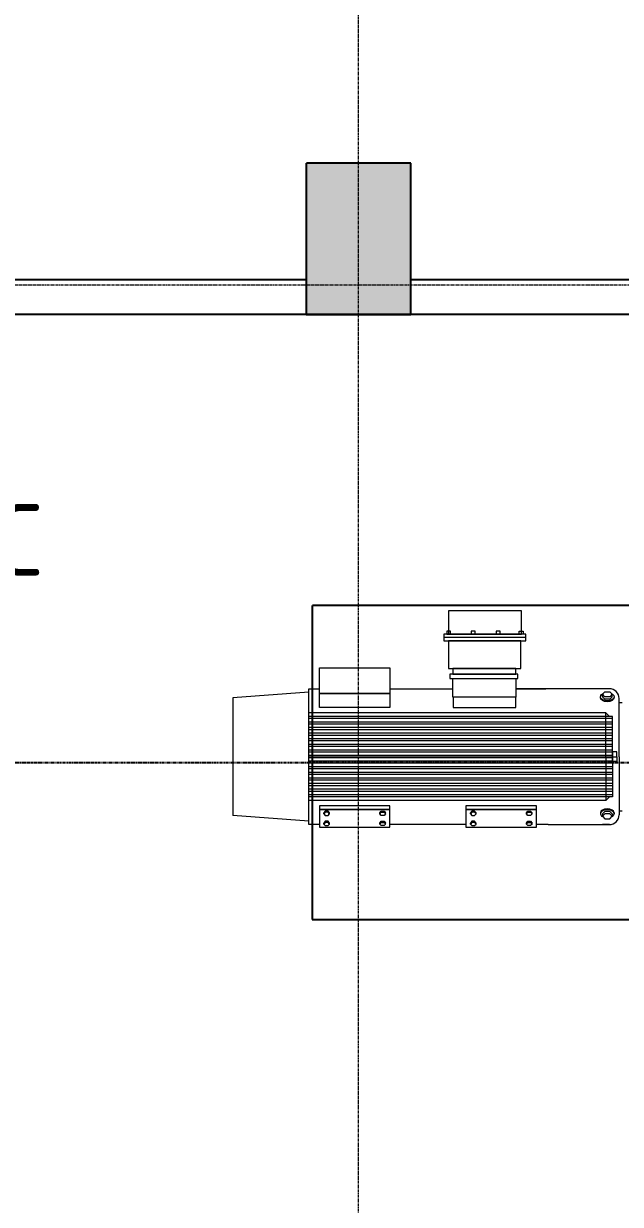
# Model space of a CAD drawing. Header units: inches. Extents: x 0 to 235202, y 0 to 361577.
# Drawn here: x 171561 to 174126, y 129494 to 134565 of the extents above; entities that cross this region are included whole.
import ezdxf
from ezdxf.enums import TextEntityAlignment as Align

# ---------------------------------------------------------------- set-up
doc = ezdxf.new("R2010")
doc.units = ezdxf.units.IN
doc.header["$MEASUREMENT"] = 0
for name, pattern in [('CENTER', [2, 1.25, -0.25, 0.25, -0.25]), ('HIDDEN', [0.375, 0.25, -0.125]), ('PHANTOM2', [1.25, 0.625, -0.125, 0.125, -0.125, 0.125, -0.125])]:
    doc.linetypes.add(name, pattern=pattern)
doc.layers.add('.5', color=8, linetype='Continuous', lineweight=0)
doc.layers.add('DIM', color=251, linetype='Continuous', lineweight=0)
for name, color, linetype in [('GRID_TXT45', 4, 'Continuous'), ('M-X-BKGD', 8, 'Continuous'), ('text', 3, 'Continuous'), ('WINDOW ELEV', 3, 'Continuous')]:
    doc.layers.add(name, color=color, linetype=linetype)
doc.styles.add('ISO', font='isocpeur.ttf')
doc.styles.add('SIMPLEX', font='simplex.shx')

# ---------------------------------------------------------------- blocks, each defined once
blk = doc.blocks.new('FLOOR PLAN REV 2')
at = {"layer": 'DIM', "linetype": 'HIDDEN', "lineweight": 25, "ltscale": 10}
blk.add_hatch(color=8, dxfattribs=at).paths.add_polyline_path([(98751.8, 233792.2), (98301.8, 233792.2), (98301.8, 233142.2), (98751.8, 233142.2)])
at = {"layer": '.5', "color": 8, "linetype": 'CENTER', "ltscale": 10}
for p, q in [((98526.8, 216570.9), (98526.8, 247857.2)), ((118917.3, 233268.9), (54403.1, 233268.9))]:
    blk.add_line(p, q, dxfattribs=at)
at = {"color": 8, "linetype": 'PHANTOM2', "ltscale": 20}
blk.add_line((100766.6, 231217.3), (74313.2, 231217.3), dxfattribs=at)
at = {"layer": 'DIM', "color": 8, "linetype": 'HIDDEN', "lineweight": 25, "ltscale": 10}
for p, q in [((98751.8, 233792.2), (98301.8, 233792.2)), ((98301.8, 233792.2), (98301.8, 233142.2)), ((98751.8, 233142.2), (98751.8, 233792.2)), ((98301.8, 233292.2), (94251.8, 233292.2)), ((102801.8, 233292.2), (98751.8, 233292.2)), ((111801.8, 233142.2), (75801.8, 233142.2)), ((98301.8, 233142.2), (98751.8, 233142.2)), ((101326.8, 231892.2), (98326.8, 231892.2)), ((98326.8, 231892.2), (98326.8, 230544.7)), ((98326.8, 230544.7), (101326.8, 230544.7))]:
    blk.add_line(p, q, dxfattribs=at)
at = {"layer": 'DIM', "color": 8, "linetype": 'Continuous'}
for p, q in [((99226.8, 231870.3), (98913.7, 231870.3)), ((98913.7, 231870.3), (98913.7, 231769.2)), ((99226.8, 231769.2), (99226.8, 231870.3)), ((98922.2, 231783), (98905.2, 231783)), ((98905.2, 231783), (98905.2, 231769.2)), ((98922.2, 231769.2), (98922.2, 231783)), ((99027, 231783), (99010, 231783)), ((99010, 231783), (99010, 231769.2)), ((99027, 231769.2), (99027, 231783)), ((99134.8, 231783), (99117.8, 231783)), ((99117.8, 231783), (99117.8, 231769.2)), ((99134.8, 231769.2), (99134.8, 231783)), ((99217, 231769.2), (99217, 231783)), ((99217, 231783), (99234, 231783)), ((99234, 231783), (99234, 231769.2)), ((99245.5, 231769.2), (98893.7, 231769.2)), ((98893.7, 231769.2), (98893.7, 231741.1)), ((99245.5, 231755.2), (98893.7, 231755.2)), ((98893.7, 231741.1), (99245.5, 231741.1)), ((98905.2, 231769.2), (98922.2, 231769.2)), ((99223.5, 231741.1), (98913.1, 231741.1)), ((98913.1, 231741.1), (98913.1, 231621.6)), ((98913.7, 231769.2), (99226.8, 231769.2)), ((99010, 231769.2), (99027, 231769.2)), ((99117.8, 231769.2), (99134.8, 231769.2)), ((99234, 231769.2), (99217, 231769.2)), ((99223.5, 231621.6), (99223.5, 231741.1)), ((99245.5, 231741.1), (99245.5, 231769.2)), ((98358.2, 231625.5), (98661.5, 231625.5)), ((98358.2, 231514.4), (98358.2, 231625.5)), ((98661.5, 231625.5), (98661.5, 231514.4)), ((98913.1, 231621.6), (99223.5, 231621.6)), ((99210.8, 231597.9), (98919.1, 231597.9)), ((98919.1, 231597.9), (98919.1, 231579.3)), ((98919.1, 231579.3), (99210.8, 231579.3)), ((99203.1, 231621.6), (98931.8, 231621.6)), ((98931.8, 231621.6), (98931.8, 231597.9)), ((98931.8, 231597.9), (99203.1, 231597.9)), ((98931.8, 231498.8), (98931.8, 231579.3)), ((98931.8, 231579.3), (99203.1, 231579.3)), ((99203.1, 231597.9), (99203.1, 231621.6)), ((99203.1, 231579.3), (99203.1, 231498.8)), ((99210.8, 231579.3), (99210.8, 231597.9)), ((98313, 230951.7), (98313, 231535.3)), ((98313, 231535.3), (98358.2, 231535.3)), ((98661.5, 231535.3), (98931.8, 231535.3)), ((99576.3, 231535.3), (99203.1, 231535.3)), ((99203.1, 231535.3), (99332.1, 231535.3)), ((99574.8, 231511.3), (99585.1, 231522.7)), ((99604.5, 231535.3), (99575.4, 231535.3)), ((99585.1, 231522.7), (99605.9, 231522.7)), ((99605.9, 231522.7), (99616.3, 231511.3)), ((98313, 231520.2), (97986.2, 231495.6)), ((97986.2, 231495.6), (97986.2, 230991.3)), ((98661.5, 231514.4), (98358.2, 231514.4)), ((98358.2, 231514.4), (98661.5, 231514.4)), ((98358.2, 231454.7), (98358.2, 231514.4)), ((98661.5, 231514.4), (98661.5, 231454.7)), ((99203.1, 231498.8), (98931.8, 231498.8)), ((99203.1, 231498.8), (98932.6, 231498.8)), ((98932.6, 231498.8), (98932.6, 231454.7)), ((99203.1, 231454.7), (99203.1, 231498.8)), ((99566.1, 231496.8), (99566.1, 231500.7)), ((99574.8, 231500.7), (99574.8, 231511.3)), ((99585.1, 231500.9), (99574.8, 231511.3)), ((99585.1, 231490.3), (99574.8, 231500.7)), ((99574.8, 231500.7), (99574.8, 231500.7)), ((99605.9, 231500.9), (99585.1, 231500.9)), ((99605.9, 231490.3), (99585.1, 231490.3)), ((99589.3, 231479.9), (99589.3, 231479.9)), ((99616.3, 231511.3), (99605.9, 231500.9)), ((99616.3, 231500.7), (99605.9, 231490.3)), ((99616.3, 231500.7), (99616.3, 231511.3)), ((99616.3, 231500.7), (99616.3, 231500.7)), ((99625.1, 231496.8), (99625.1, 231500.7)), ((99646.4, 231487.6), (99646.4, 231493.4)), ((99646.4, 231476.1), (99646.4, 231487.6)), ((99646.4, 231243.5), (99646.4, 231476.1)), ((99646.4, 231476.1), (99660, 231476.1)), ((99589.3, 231431.5), (98313, 231431.5)), ((98661.5, 231454.7), (98358.2, 231454.7)), ((98932.6, 231454.7), (99203.1, 231454.7)), ((99589.3, 231244.1), (99589.3, 231431.5)), ((99589.3, 231431.5), (99605.6, 231416.6)), ((99618.1, 231416.6), (98313, 231416.6)), ((99618.1, 231407.7), (98313, 231407.7)), ((99618.1, 231392.4), (98313, 231392.4)), ((99618.1, 231383.5), (98313, 231383.5)), ((99618.1, 231243.5), (99618.1, 231416.6)), ((99618.1, 231368.2), (98313, 231368.2)), ((99618.1, 231359.3), (98313, 231359.3)), ((99618.1, 231344), (98313, 231344)), ((99618.1, 231335.1), (98313, 231335.1)), ((99618.1, 231319.8), (98313, 231319.8)), ((99618.1, 231310.9), (98313, 231310.9)), ((99618.1, 231295.6), (98313, 231295.6)), ((99618.1, 231286.7), (98313, 231286.7)), ((99618.1, 231271.5), (98313, 231271.5)), ((99618.1, 231262.6), (98313, 231262.6)), ((99618.1, 231248.6), (98313, 231248.6)), ((99618.1, 231247.3), (98313, 231247.3)), ((99618.1, 231239.7), (98313, 231239.7)), ((99618.1, 231238.4), (98313, 231238.4)), ((99618.1, 231224.4), (98313, 231224.4)), ((99589.3, 231242.8), (99589.3, 231055.4)), ((99636.6, 231263.7), (99618.1, 231263.7)), ((99618.1, 231263.7), (99618.1, 231243.5)), ((99636.6, 231263.7), (99618.1, 231263.7)), ((99618.1, 231263.7), (99618.1, 231243.5)), ((99618.1, 231243.5), (99618.1, 231070.4)), ((99618.1, 231243.5), (99636.6, 231243.5)), ((99618.1, 231243.5), (99636.6, 231243.5)), ((99618.1, 231223.2), (99618.1, 231243.5)), ((99618.1, 231243.5), (99636.6, 231243.5)), ((99618.1, 231223.2), (99618.1, 231243.5)), ((99618.1, 231243.5), (99636.6, 231243.5)), ((99636.6, 231223.2), (99618.1, 231223.2)), ((99636.6, 231223.2), (99618.1, 231223.2)), ((99636.6, 231243.5), (99636.6, 231263.7)), ((99636.6, 231243.5), (99636.6, 231263.7)), ((99636.6, 231243.5), (99636.6, 231223.2)), ((99636.6, 231243.5), (99636.6, 231223.2)), ((99646.4, 231243.5), (99646.4, 231010.8)), ((99618.1, 231215.5), (98313, 231215.5)), ((99618.1, 231200.2), (98313, 231200.2)), ((99618.1, 231191.3), (98313, 231191.3)), ((99618.1, 231176), (98313, 231176)), ((99618.1, 231167.1), (98313, 231167.1)), ((99618.1, 231151.8), (98313, 231151.8)), ((99618.1, 231142.9), (98313, 231142.9)), ((99618.1, 231127.6), (98313, 231127.6)), ((99618.1, 231118.7), (98313, 231118.7)), ((99618.1, 231103.4), (98313, 231103.4)), ((99618.1, 231094.5), (98313, 231094.5)), ((99618.1, 231079.2), (98313, 231079.2)), ((99618.1, 231070.4), (98313, 231070.4)), ((99589.3, 231055.4), (99605.6, 231070.4)), ((99589.3, 231055.4), (98313, 231055.4)), ((98661.5, 231032.2), (98358.2, 231032.2)), ((98358.2, 231032.2), (98358.2, 231017.3)), ((98661.5, 231017.3), (98358.2, 231017.3)), ((98358.2, 231017.3), (98358.2, 230941.1)), ((98358.2, 231017.3), (98661.5, 231017.3)), ((98661.5, 231017.3), (98661.5, 231032.2)), ((98661.5, 230941.1), (98661.5, 231017.3)), ((99291.4, 231032.2), (98988.1, 231032.2)), ((98988.1, 231032.2), (98988.1, 231017.3)), ((99291.4, 231017.3), (98988.1, 231017.3)), ((98988.1, 231017.3), (98988.1, 230941.1)), ((98988.1, 231017.3), (99291.4, 231017.3)), ((99291.4, 231017.3), (99291.4, 231032.2)), ((99291.4, 230941.1), (99291.4, 231017.3)), ((98313, 230966.7), (97986.2, 230991.3)), ((98383.3, 231010), (98377.2, 231002.6)), ((98383.3, 231005.2), (98377.2, 230997.9)), ((98377.2, 230997.9), (98377.2, 231002.6)), ((98377.2, 230997.9), (98383.3, 230991.5)), ((98383.3, 230965.8), (98377.2, 230958.4)), ((98395.5, 231010), (98383.3, 231010)), ((98395.5, 231005.2), (98383.3, 231005.2)), ((98383.3, 230991.5), (98395.5, 230991.5)), ((98395.5, 230965.8), (98383.3, 230965.8)), ((98401.6, 231002.6), (98395.5, 231010)), ((98401.6, 230997.9), (98395.5, 231005.2)), ((98395.5, 230991.5), (98401.6, 230997.9)), ((98401.6, 230958.4), (98395.5, 230965.8)), ((98401.6, 230997.9), (98401.6, 231002.6)), ((98618, 231002.6), (98624.1, 231010)), ((98618, 230997.9), (98624.1, 231005.2)), ((98618, 230997.9), (98618, 231002.6)), ((98624.1, 230991.5), (98618, 230997.9)), ((98618, 230958.4), (98624.1, 230965.8)), ((98624.1, 231010), (98636.3, 231010)), ((98624.1, 231005.2), (98636.3, 231005.2)), ((98636.3, 230991.5), (98624.1, 230991.5)), ((98624.1, 230965.8), (98636.3, 230965.8)), ((98636.3, 231010), (98642.4, 231002.6)), ((98636.3, 231005.2), (98642.4, 230997.9)), ((98642.4, 230997.9), (98636.3, 230991.5)), ((98636.3, 230965.8), (98642.4, 230958.4)), ((98642.4, 230997.9), (98642.4, 231002.6)), ((99013.3, 231010), (99007.2, 231002.6)), ((99013.3, 231005.2), (99007.2, 230997.9)), ((99007.2, 230997.9), (99007.2, 231002.6)), ((99007.2, 230997.9), (99013.3, 230991.5)), ((99013.3, 230965.8), (99007.2, 230958.4)), ((99025.4, 231010), (99013.3, 231010)), ((99025.4, 231005.2), (99013.3, 231005.2)), ((99013.3, 230991.5), (99025.4, 230991.5)), ((99025.4, 230965.8), (99013.3, 230965.8)), ((99031.5, 231002.6), (99025.4, 231010)), ((99031.5, 230997.9), (99025.4, 231005.2)), ((99025.4, 230991.5), (99031.5, 230997.9)), ((99031.5, 230958.4), (99025.4, 230965.8)), ((99031.5, 230997.9), (99031.5, 231002.6)), ((99247.9, 231002.6), (99254, 231010)), ((99247.9, 230997.9), (99254, 231005.2)), ((99247.9, 230997.9), (99247.9, 231002.6)), ((99254, 230991.5), (99247.9, 230997.9)), ((99247.9, 230958.4), (99254, 230965.8)), ((99254, 231010), (99266.2, 231010)), ((99254, 231005.2), (99266.2, 231005.2)), ((99266.2, 230991.5), (99254, 230991.5)), ((99254, 230965.8), (99266.2, 230965.8)), ((99266.2, 231010), (99272.3, 231002.6)), ((99266.2, 231005.2), (99272.3, 230997.9)), ((99272.3, 230997.9), (99266.2, 230991.5)), ((99266.2, 230965.8), (99272.3, 230958.4)), ((99272.3, 230997.9), (99272.3, 231002.6)), ((99566.1, 231002), (99566.1, 230998.1)), ((99585.1, 231008.5), (99574.8, 230998.1)), ((99574.8, 230998.1), (99574.8, 230987.4)), ((99574.8, 230998.1), (99574.8, 230998.1)), ((99585.1, 230997.8), (99574.8, 230987.4)), ((99574.8, 230987.4), (99585.1, 230976.1)), ((99605.9, 231008.5), (99585.1, 231008.5)), ((99605.9, 230997.8), (99585.1, 230997.8)), ((99585.1, 230976.1), (99605.9, 230976.1)), ((99616.3, 230998.1), (99605.9, 231008.5)), ((99616.3, 230987.4), (99605.9, 230997.8)), ((99605.9, 230976.1), (99616.3, 230987.4)), ((99616.3, 230998.1), (99616.3, 230987.4)), ((99616.3, 230998.1), (99616.3, 230998.1)), ((99625.1, 231002), (99625.1, 230998.1)), ((99646.4, 231010.8), (99660, 231010.8)), ((99646.4, 231010.8), (99646.4, 230999.3)), ((99646.4, 230999.3), (99646.4, 230993.6)), ((98358.2, 230951.7), (98313, 230951.7)), ((98358.2, 230941.1), (98661.5, 230941.1)), ((98383.3, 230961), (98377.2, 230953.6)), ((98377.2, 230953.6), (98377.2, 230958.4)), ((98377.2, 230953.6), (98383.3, 230947.3)), ((98395.5, 230961), (98383.3, 230961)), ((98383.3, 230947.3), (98395.5, 230947.3)), ((98401.6, 230953.6), (98395.5, 230961)), ((98395.5, 230947.3), (98401.6, 230953.6)), ((98401.6, 230953.6), (98401.6, 230958.4)), ((98618, 230953.6), (98624.1, 230961)), ((98618, 230953.6), (98618, 230958.4)), ((98624.1, 230947.3), (98618, 230953.6)), ((98624.1, 230961), (98636.3, 230961)), ((98636.3, 230947.3), (98624.1, 230947.3)), ((98636.3, 230961), (98642.4, 230953.6)), ((98642.4, 230953.6), (98636.3, 230947.3)), ((98642.4, 230953.6), (98642.4, 230958.4)), ((98988.1, 230951.7), (98661.5, 230951.7)), ((98988.1, 230941.1), (99291.4, 230941.1)), ((99013.3, 230961), (99007.2, 230953.6)), ((99007.2, 230953.6), (99007.2, 230958.4)), ((99007.2, 230953.6), (99013.3, 230947.3)), ((99025.4, 230961), (99013.3, 230961)), ((99013.3, 230947.3), (99025.4, 230947.3)), ((99031.5, 230953.6), (99025.4, 230961)), ((99025.4, 230947.3), (99031.5, 230953.6)), ((99031.5, 230953.6), (99031.5, 230958.4)), ((99247.9, 230953.6), (99254, 230961)), ((99247.9, 230953.6), (99247.9, 230958.4)), ((99254, 230947.3), (99247.9, 230953.6)), ((99254, 230961), (99266.2, 230961)), ((99266.2, 230947.3), (99254, 230947.3)), ((99266.2, 230961), (99272.3, 230953.6)), ((99272.3, 230953.6), (99266.2, 230947.3)), ((99272.3, 230953.6), (99272.3, 230958.4)), ((99342, 230951.7), (99291.4, 230951.7)), ((99342, 230951.7), (99604.5, 230951.7)), ((99604.5, 230951.7), (99575.4, 230951.7))]:
    blk.add_line(p, q, dxfattribs=at)
for centre, radius, start, end in [((99604.5, 231493.4), 41.9, 0, 90), ((99635.7, 231488.8), 3.25, 359.9696, 359.9696), ((99604.5, 230993.6), 41.9, 270, 360), ((99635.7, 230998.1), 3.25, 0.0304, 0.0304)]:
    blk.add_arc(centre, radius, start, end, dxfattribs=at)
at = {"layer": 'DIM', "color": 8, "linetype": 'Continuous', "extrusion": (0, 0, -1)}
for centre, major_axis, start_param, end_param in [((99595.6, 231500.7), (29.5, 0), -0.915374, 4.051923), ((99595.6, 231496.8), (-29.5, 0), 3.141593, 6.283185)]:
    blk.add_ellipse(centre, major_axis=major_axis, ratio=0.58591, start_param=start_param, end_param=end_param, dxfattribs=at)
at = {"layer": 'DIM', "color": 8, "linetype": 'Continuous'}
for centre, start_param, end_param in [((99595.6, 230998.1), 2.226219, 7.193516), ((99595.6, 231002), 3.141593, 6.283185)]:
    blk.add_ellipse(centre, major_axis=(-29.5, 0), ratio=0.58591, start_param=start_param, end_param=end_param, dxfattribs=at)
at = {"layer": 'GRID_TXT45', "color": 8, "style": 'SIMPLEX'}
for p in [(53803.1, 233267.6), (53803.1, 227018.5), (53803.1, 220768)]:
    blk.add_attdef('GRD_TXT', text='', height=450, rotation=180, dxfattribs=at).set_placement(p, align=Align.MIDDLE_CENTER)
blk = doc.blocks.new('PLAN REV 1')
at = {"layer": 'WINDOW ELEV', "color": 1}
blk.add_blockref('FLOOR PLAN REV 2', (115854.5, -22751.9), dxfattribs=at)
at = {"layer": 'text', "color": 8, "style": 'ISO'}
blk.add_text('FC', height=307.62, dxfattribs=at).set_placement((212588.8, 209268.7))

msp = doc.modelspace()

# ---------------------------------------------------------------- block references
at = {"layer": 'M-X-BKGD', "color": 8}
msp.add_blockref('PLAN REV 1', (-41380, -77074.9), dxfattribs=at)

doc.saveas('drawing.dxf')
